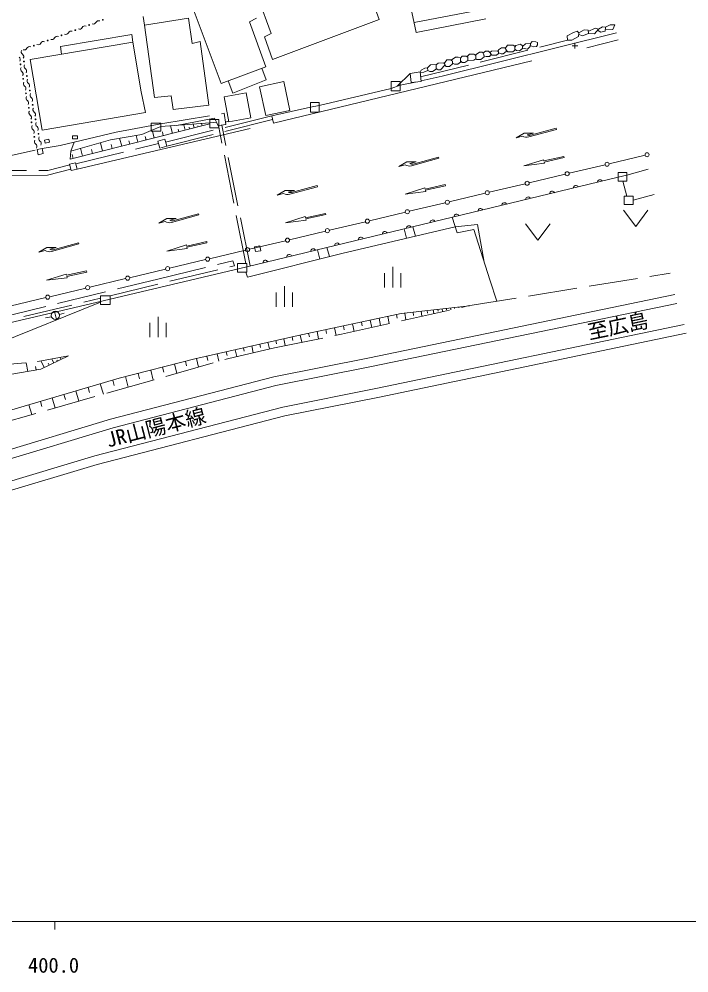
# Model space of a CAD drawing. Units: millimetres, scale not verified. Extents: x 40000 to 680000, y 20000 to 380000.
# Drawn here: x 463636 to 545407, y 198715 to 315174 of the extents above; entities that cross this region are included whole.
import ezdxf
from ezdxf.enums import TextEntityAlignment as Align

# ---------------------------------------------------------------- set-up
doc = ezdxf.new("R2010")
doc.units = ezdxf.units.MM
doc.header["$LTSCALE"] = 1000
doc.linetypes.add('DASHED', pattern=[7.5, 6, -1.5])
doc.linetypes.add('LONG_DASHED_DOTTED', pattern=[15.25, 12, -1.5, 0.25, -1.5])
for name, color, linetype, lineweight in [('M-STR-STRC', 7, 'Continuous', 13), ('M-TTL-BAND', 7, 'Continuous', 13), ('M-WORK', 1, 'Continuous', 13)]:
    doc.layers.add(name, color=color, linetype=linetype, lineweight=lineweight)
doc.styles.add('ＭＳ ゴシック', font='')
doc.styles.get('ＭＳ ゴシック').set_extended_font_data('MS Gothic')

# ---------------------------------------------------------------- blocks, each defined once
blk = doc.blocks.new('plus')
at = {"color": 0, "linetype": 'Continuous', "lineweight": -2}
for p, q in [((-1.25, 0), (1.25, 0)), ((0, -1.25), (0, 1.25))]:
    blk.add_line(p, q, dxfattribs=at)

msp = doc.modelspace()

# ---------------------------------------------------------------- linework, layer by layer
at = {"layer": 'M-STR-STRC'}
for p, q in [((529222, 301697), (525859, 300780)), ((526054, 300989), (529183, 301842)), ((529222, 301697), (529183, 301842)), ((524320, 300671), (525091, 300882)), ((514896, 298183), (511533, 297266)), ((511728, 297475), (514857, 298328)), ((514896, 298183), (514857, 298328)), ((509994, 297157), (510766, 297367)), ((525273, 297243), (527665, 298005)), ((525273, 297243), (527762, 297565)), ((527665, 298005), (527697, 297858)), ((527762, 297565), (527730, 297712)), ((500055, 294711), (496692, 293793)), ((496887, 294002), (500015, 294855)), ((500055, 294711), (500015, 294855)), ((495152, 293684), (495924, 293895)), ((510782, 293800), (513174, 294562)), ((510782, 293800), (513272, 294122)), ((513174, 294562), (513207, 294415)), ((513272, 294122), (513239, 294269)), ((485589, 291263), (482226, 290346)), ((482421, 290554), (485549, 291408)), ((485589, 291263), (485549, 291408)), ((480686, 290237), (481458, 290447)), ((496173, 290299), (498565, 291060)), ((496173, 290299), (498662, 290621)), ((498565, 291060), (498597, 290914)), ((498662, 290621), (498630, 290767)), ((470948, 287726), (467585, 286809)), ((467780, 287018), (470909, 287871)), ((470948, 287726), (470909, 287871)), ((466046, 286700), (466817, 286911)), ((481672, 286853), (484064, 287615)), ((481672, 286853), (484162, 287175)), ((484064, 287615), (484097, 287468)), ((484162, 287175), (484129, 287322)), ((467003, 283279), (469395, 284041)), ((467003, 283279), (469492, 283601)), ((469395, 284041), (469427, 283894)), ((469492, 283601), (469460, 283748))]:
    msp.add_line(p, q, dxfattribs=at)
for points in [[(524320, 300671), (525302, 301250), (526442, 301250), (525670, 301039)], [(527697, 297858), (530138, 298400), (530170, 298254), (527730, 297712)], [(509994, 297157), (510976, 297736), (512116, 297736), (511344, 297525)], [(513207, 294415), (515647, 294957), (515680, 294811), (513239, 294269)], [(495152, 293684), (496134, 294263), (497275, 294263), (496503, 294053)], [(498597, 290914), (501038, 291456), (501070, 291309), (498630, 290767)], [(480686, 290237), (481668, 290816), (482809, 290816), (482037, 290605)], [(484097, 287468), (486537, 288010), (486570, 287864), (484129, 287322)], [(466046, 286700), (467028, 287279), (468168, 287279), (467396, 287069)], [(469427, 283894), (471868, 284436), (471900, 284290), (469460, 283748)]]:
    msp.add_lwpolyline(points, dxfattribs=at)
for centre, radius, end in [((525596, 301745), 1000, 285.25513), ((525923, 301471), 500, 285.25514), ((511270, 298231), 1000, 285.25513), ((511597, 297957), 500, 285.25514), ((496429, 294758), 1000, 285.25513), ((496755, 294484), 500, 285.25514), ((481963, 291311), 1000, 285.25513), ((482289, 291037), 500, 285.25514), ((467322, 287774), 1000, 285.25513), ((467649, 287500), 500, 285.25514)]:
    msp.add_arc(centre, radius, 239.68212, end, dxfattribs=at)
at = {"layer": 'M-TTL-BAND'}
for p, q in [((40000, 205000), (579000, 205000)), ((468000, 205000), (468000, 204000))]:
    msp.add_line(p, q, dxfattribs=at)
at = {"layer": 'M-WORK'}
for p, q in [((512109, 313541), (510149, 322913)), ((505272, 321721), (507581, 315105)), ((494399, 313414), (491851, 320456)), ((488315, 307307), (484534, 317397)), ((518922, 316104), (511854, 314762)), ((478956, 314427), (478802, 315490)), ((484318, 315298), (478956, 314427)), ((484777, 312196), (484318, 315298)), ((492623, 315270), (491772, 314853)), ((491772, 314853), (493738, 309355)), ((507581, 315105), (494553, 310235)), ((520599, 315197), (512109, 313541)), ((535229, 314181), (535792, 314480)), ((535792, 314480), (536361, 314480)), ((536361, 314480), (536125, 313882)), ((468687, 311814), (477394, 313307)), ((477394, 313307), (477507, 312375)), ((478956, 314427), (480168, 305618)), ((493582, 313005), (494399, 313414)), ((515266, 308223), (536584, 313500)), ((531302, 313555), (530531, 313110)), ((531782, 313701), (531302, 313555)), ((531983, 313507), (531782, 313701)), ((531935, 313062), (531983, 313507)), ((532435, 313138), (531961, 313302)), ((531983, 313507), (532630, 313847)), ((533130, 313402), (532435, 313138)), ((532630, 313847), (533095, 313812)), ((533095, 313812), (533130, 313402)), ((533109, 313654), (533943, 314069)), ((533874, 313354), (533130, 313402)), ((534374, 313951), (533874, 313354)), ((533943, 314069), (534374, 313951)), ((534251, 313805), (534673, 313583)), ((534874, 314236), (534374, 313951)), ((534673, 313583), (535194, 313687)), ((535229, 314181), (534874, 314236)), ((535194, 313687), (535229, 314181)), ((536125, 313882), (535205, 313841)), ((485722, 312426), (484777, 312196)), ((486811, 304644), (485722, 312426)), ((494553, 310235), (493582, 313005)), ((525094, 311817), (525462, 312148)), ((525462, 312148), (526055, 312179)), ((526055, 312179), (526030, 311839)), ((526274, 312423), (526055, 312179)), ((526728, 312410), (526274, 312423)), ((526913, 312305), (526728, 312410)), ((526938, 312043), (526913, 312305)), ((530531, 313110), (530600, 312591)), ((530600, 312591), (531108, 312603)), ((531108, 312603), (531935, 313062)), ((532942, 311665), (536778, 312638)), ((468811, 310894), (468687, 311814)), ((519295, 310781), (519838, 311140)), ((519838, 311140), (520199, 311134)), ((520199, 311134), (520366, 310837)), ((520561, 311264), (520258, 311030)), ((520953, 311254), (520561, 311264)), ((521200, 311029), (520953, 311254)), ((521117, 311105), (521311, 311273)), ((521222, 310803), (521200, 311029)), ((521311, 311273), (522037, 311294)), ((522148, 310964), (521914, 310785)), ((522037, 311294), (522158, 311155)), ((522145, 311437), (522125, 311194)), ((522519, 311650), (522145, 311437)), ((522158, 311155), (522148, 310964)), ((522153, 311060), (522488, 310933)), ((522918, 311656), (522519, 311650)), ((522726, 310936), (523103, 311211)), ((523106, 311467), (522918, 311656)), ((522995, 311579), (523276, 312002)), ((523103, 311211), (523106, 311467)), ((523300, 311186), (523105, 311390)), ((523276, 312002), (523952, 312005)), ((523903, 311186), (523300, 311186)), ((524159, 311396), (523903, 311186)), ((523952, 312005), (524171, 311860)), ((524171, 311860), (524159, 311396)), ((524162, 311489), (524366, 311332)), ((524277, 311940), (524168, 311727)), ((524839, 312097), (524277, 311940)), ((524366, 311332), (524731, 311316)), ((524731, 311316), (525083, 311582)), ((525098, 311909), (524839, 312097)), ((525083, 311582), (525098, 311909)), ((525700, 311487), (525085, 311632)), ((526030, 311839), (525700, 311487)), ((526038, 311951), (526450, 311768)), ((526450, 311768), (526802, 311842)), ((526802, 311842), (526938, 312043)), ((494699, 302446), (526233, 310074)), ((514535, 309577), (514807, 309800)), ((514807, 309800), (515477, 309830)), ((515477, 309830), (515634, 309605)), ((515521, 309767), (515848, 310201)), ((515848, 310201), (516295, 310213)), ((516295, 310213), (516543, 310028)), ((516904, 310516), (516395, 310139)), ((516543, 310028), (516549, 309725)), ((516547, 309809), (516796, 309688)), ((517247, 310538), (516904, 310516)), ((517191, 309679), (517525, 309914)), ((517512, 310436), (517247, 310538)), ((517525, 309914), (517512, 310436)), ((517513, 310399), (517741, 310643)), ((517732, 309858), (517521, 310062)), ((518068, 309855), (517732, 309858)), ((517741, 310643), (518226, 310658)), ((518427, 310130), (518068, 309855)), ((518226, 310658), (518408, 310544)), ((518331, 310592), (518630, 310871)), ((518408, 310544), (518427, 310130)), ((519152, 310139), (518427, 310130)), ((518630, 310871), (519143, 310890)), ((519143, 310890), (519375, 310723)), ((519412, 310312), (519152, 310139)), ((519375, 310723), (519412, 310312)), ((519505, 310254), (519412, 310312)), ((520011, 310244), (519505, 310254)), ((520403, 310550), (520011, 310244)), ((520366, 310837), (520403, 310550)), ((520385, 310689), (520660, 310590)), ((520660, 310590), (521049, 310593)), ((521049, 310593), (521222, 310803)), ((521352, 310766), (521211, 310914)), ((521914, 310785), (521352, 310766)), ((522488, 310933), (522726, 310936)), ((493738, 309355), (488315, 307307)), ((493789, 307746), (493258, 309173)), ((512584, 308719), (511393, 308513)), ((512729, 307540), (512584, 308719)), ((512589, 308678), (512740, 308950)), ((513065, 308675), (512596, 308622)), ((512740, 308950), (513167, 309182)), ((513519, 308898), (513065, 308675)), ((513167, 309182), (513503, 309210)), ((513862, 309571), (513503, 309210)), ((513503, 309210), (513519, 308898)), ((513519, 308898), (513775, 308786)), ((513775, 308786), (514115, 308790)), ((514535, 309648), (513862, 309571)), ((514115, 308790), (514532, 309061)), ((514532, 309061), (514535, 309648)), ((514797, 308959), (514532, 309151)), ((515066, 308963), (514797, 308959)), ((515634, 309605), (515066, 308963)), ((515783, 309401), (515594, 309559)), ((516172, 309395), (515783, 309401)), ((516549, 309725), (516172, 309395)), ((516796, 309688), (517191, 309679)), ((489175, 307631), (489729, 306120)), ((489729, 306120), (493789, 307746)), ((493002, 306908), (495941, 307533)), ((495941, 307533), (496691, 304010)), ((509060, 307533), (510155, 307533)), ((509060, 306407), (509060, 307533)), ((511393, 308513), (509780, 306979)), ((510155, 307533), (510155, 306407)), ((510155, 307118), (512024, 307472)), ((511393, 308513), (511498, 307422)), ((511498, 307422), (512729, 307540)), ((493751, 303385), (493002, 306908)), ((500273, 304606), (509060, 306712)), ((509060, 306712), (510155, 307118)), ((510155, 306407), (509060, 306407)), ((480168, 305618), (482211, 305806)), ((482211, 305806), (482462, 304133)), ((488670, 305688), (491360, 306189)), ((489241, 302621), (488670, 305688)), ((491360, 306189), (491931, 303121)), ((482462, 304133), (486811, 304644)), ((496691, 304010), (493751, 303385)), ((494484, 303366), (499209, 304409)), ((499209, 304969), (500273, 304969)), ((499209, 303827), (499209, 304969)), ((499209, 304409), (500273, 304606)), ((500273, 304969), (500273, 303827)), ((486938, 302908), (486938, 301876)), ((488022, 302908), (486938, 302908)), ((487722, 302568), (487498, 303063)), ((488022, 301876), (488022, 302908)), ((488666, 303677), (488865, 302323)), ((491931, 303121), (489241, 302621)), ((494484, 303366), (494699, 302446)), ((500273, 303827), (499209, 303827)), ((469884, 298069), (486938, 302367)), ((470724, 296863), (491830, 301828)), ((475501, 301368), (480957, 302376)), ((479769, 302470), (479769, 301490)), ((480957, 302470), (479769, 302470)), ((479769, 301553), (480957, 302041)), ((480957, 302041), (486938, 302490)), ((480957, 301490), (480957, 302470)), ((482345, 301210), (482114, 302128)), ((483123, 301406), (483041, 301730)), ((483901, 301602), (483737, 302250)), ((484450, 301740), (484392, 301969)), ((484999, 301878), (484883, 302336)), ((485483, 302000), (485447, 302145)), ((485968, 302123), (485895, 302412)), ((486938, 302490), (487722, 302568)), ((486938, 301876), (488022, 301876)), ((488022, 301979), (487722, 302568)), ((488865, 302323), (488022, 302170)), ((488823, 302605), (489226, 302701)), ((466733, 300383), (467280, 300494)), ((467280, 300494), (467349, 300152)), ((468670, 299747), (475501, 301368)), ((470145, 300928), (470141, 300571)), ((470141, 300571), (470766, 300563)), ((470771, 300920), (470145, 300928)), ((470766, 300563), (470771, 300920)), ((474799, 300436), (478606, 301088)), ((476159, 299651), (475913, 300627)), ((478134, 300149), (477927, 300972)), ((478606, 301088), (479769, 301553)), ((479138, 300401), (479032, 300819)), ((479769, 301490), (480957, 301490)), ((480141, 300654), (479930, 301490)), ((480590, 300271), (481424, 300500)), ((481243, 300932), (481127, 301391)), ((481424, 300500), (481661, 299637)), ((465838, 299236), (466462, 299367)), ((466462, 299367), (466592, 298745)), ((466803, 300041), (466733, 300383)), ((467349, 300152), (466803, 300041)), ((469961, 299065), (474799, 300436)), ((470377, 300152), (469961, 299065)), ((471392, 298450), (471153, 299398)), ((473817, 299061), (473562, 300071)), ((474988, 299356), (474865, 299844)), ((477147, 299900), (477043, 300311)), ((480827, 299408), (480590, 300271)), ((481661, 299637), (480827, 299408)), ((462115, 298393), (465611, 299151)), ((465968, 298614), (465838, 299236)), ((466592, 298745), (465968, 298614)), ((469961, 299065), (469884, 298069)), ((470254, 298163), (470134, 298637)), ((472604, 298755), (472477, 299260)), ((535663, 297507), (540054, 298551)), ((469807, 297467), (470543, 297638)), ((469987, 296692), (469807, 297467)), ((470543, 297638), (470724, 296863)), ((530785, 296348), (535176, 297392)), ((470724, 296863), (469987, 296692)), ((536767, 295855), (491451, 284937)), ((525908, 295189), (530299, 296233)), ((536767, 296448), (536767, 295392)), ((537831, 296448), (536767, 296448)), ((537831, 296116), (536767, 295855)), ((540412, 296835), (537831, 296116)), ((537831, 295392), (537831, 296448)), ((521030, 294030), (525421, 295073)), ((536767, 295392), (537831, 295392)), ((516153, 292871), (520544, 293914)), ((537490, 293564), (537490, 292543)), ((538581, 293564), (537490, 293564)), ((538581, 292543), (538581, 293564)), ((511275, 291712), (515666, 292755)), ((537490, 292543), (538581, 292543)), ((506398, 290553), (510789, 291596)), ((537407, 291852), (538907, 289852)), ((538907, 289852), (540407, 291852)), ((501520, 289394), (505911, 290437)), ((516513, 290975), (517134, 289065)), ((525466, 290182), (526966, 288182)), ((526966, 288182), (528466, 290182)), ((496643, 288235), (501034, 289278)), ((503192, 286584), (516890, 289817)), ((510637, 289559), (510912, 288406)), ((511716, 289819), (512028, 288670)), ((517134, 289065), (519146, 289482)), ((519146, 289482), (521103, 283329)), ((491766, 287076), (496157, 288119)), ((486888, 285917), (491279, 286960)), ((491504, 283678), (503192, 286584)), ((493034, 287499), (492375, 287385)), ((492375, 287385), (492479, 286781)), ((492479, 286781), (493138, 286894)), ((493138, 286894), (493034, 287499)), ((500048, 287008), (500363, 285880)), ((501225, 287292), (501543, 286174)), ((482011, 284758), (486402, 285801)), ((489750, 285648), (489914, 285048)), ((471653, 280246), (491451, 284937)), ((477133, 283599), (481524, 284642)), ((490318, 285321), (490318, 284293)), ((491451, 285321), (490318, 285321)), ((490318, 284293), (491451, 284293)), ((491327, 284293), (491504, 283678)), ((491451, 284293), (491451, 285321)), ((508245, 282413), (508245, 284163)), ((509245, 282413), (509245, 284913)), ((510245, 282413), (510245, 284163)), ((472256, 282440), (476647, 283483)), ((467378, 281281), (471769, 282324)), ((496032, 280057), (496032, 282557)), ((462501, 280122), (466892, 281165)), ((473586, 281398), (473586, 280313)), ((474761, 281398), (473586, 281398)), ((474761, 280313), (474761, 281398)), ((495032, 280057), (495032, 281807)), ((497032, 280057), (497032, 281807)), ((506430, 273834), (543705, 281531)), ((448145, 274751), (471653, 280246)), ((453978, 272721), (473586, 280616)), ((473586, 280313), (474761, 280313)), ((506648, 272756), (543927, 280453)), ((510260, 279215), (518616, 280182)), ((513465, 279582), (513500, 279274)), ((514203, 279666), (514255, 279217)), ((514753, 279729), (514780, 279500)), ((515303, 279798), (515341, 279461)), ((515799, 279856), (515820, 279678)), ((516296, 279913), (516323, 279681)), ((516793, 279971), (516807, 279845)), ((517290, 280028), (517304, 279901)), ((517786, 280086), (517795, 280011)), ((467588, 278839), (466862, 278679)), ((468186, 278507), (467942, 279477)), ((468554, 279093), (469130, 279248)), ((480606, 276323), (480606, 278823)), ((497715, 276547), (510260, 279215)), ((506509, 278417), (506701, 277524)), ((507577, 278644), (507766, 277763)), ((508645, 278872), (508832, 278002)), ((509692, 279093), (509785, 278657)), ((510746, 279271), (510840, 278452)), ((511736, 279384), (511784, 278971)), ((512726, 279500), (512796, 278890)), ((479606, 276323), (479606, 278073)), ((481606, 276323), (481606, 278073)), ((501076, 277261), (501174, 276803)), ((502138, 277487), (502337, 276561)), ((503234, 277720), (503334, 277252)), ((504329, 277954), (504526, 277036)), ((505419, 278185), (505518, 277723)), ((507201, 270068), (544842, 277886)), ((485081, 273685), (497715, 276547)), ((495956, 276146), (496134, 275313)), ((496955, 276361), (497045, 275944)), ((497955, 276575), (498140, 275717)), ((498986, 276797), (499078, 276367)), ((500013, 277035), (500207, 276132)), ((507421, 268991), (545065, 276809)), ((491037, 275034), (491132, 274614)), ((492045, 275262), (492231, 274439)), ((493032, 275486), (493125, 275075)), ((494020, 275710), (494202, 274903)), ((494987, 275929), (495079, 275526)), ((466298, 272441), (469676, 274046)), ((468773, 273617), (468658, 273857)), ((475855, 271324), (485081, 273685)), ((485301, 273735), (485540, 272680)), ((486567, 274022), (486686, 273494)), ((487832, 274308), (488040, 273393)), ((488931, 274557), (489034, 274099)), ((490029, 274806), (490219, 273966)), ((494716, 271508), (506430, 273834)), ((464686, 272161), (464503, 273219)), ((465719, 272340), (465644, 272771)), ((466714, 272638), (466339, 273427)), ((467292, 272913), (467177, 273154)), ((467869, 273187), (467641, 273669)), ((468321, 273402), (468264, 273522)), ((481150, 272679), (481304, 272076)), ((482596, 273049), (482884, 271923)), ((483948, 273395), (484092, 272832)), ((494962, 270435), (506648, 272756)), ((459554, 271273), (466298, 272441)), ((474806, 266321), (494716, 271508)), ((476608, 271517), (476938, 270227)), ((478156, 271913), (478321, 271268)), ((479703, 272309), (480012, 271104)), ((462471, 267384), (475855, 271324)), ((472057, 270206), (472243, 269578)), ((473547, 270644), (473925, 269368)), ((475074, 271094), (475263, 270456)), ((475103, 265262), (494962, 270435)), ((469114, 269339), (469297, 268721)), ((470567, 269767), (470938, 268516)), ((495847, 267788), (507201, 270068)), ((464826, 268077), (465182, 266875)), ((466243, 268494), (466424, 267885)), ((467661, 268912), (468024, 267685)), ((496092, 266716), (507421, 268991)), ((472882, 261865), (495847, 267788)), ((473178, 260805), (496092, 266716)), ((446579, 257837), (474806, 266321)), ((446923, 256792), (475103, 265262)), ((447737, 254321), (472882, 261865)), ((448081, 253276), (473178, 260805))]:
    msp.add_line(p, q, dxfattribs=at)
at = {"layer": 'M-WORK', "linetype": 'DASHED'}
for p, q in [((512659, 308112), (530600, 312591)), ((512720, 307635), (515266, 308223)), ((480957, 302376), (488714, 303685)), ((481520, 300149), (494484, 303366)), ((494586, 302931), (481661, 299637)), ((487498, 303063), (482864, 302184)), ((491307, 285321), (488022, 301979)), ((491826, 285027), (488378, 302234)), ((466462, 299367), (468670, 299747)), ((470577, 297491), (480666, 299994)), ((474761, 281398), (489914, 285048)), ((521103, 283329), (521973, 280728))]:
    msp.add_line(p, q, dxfattribs=at)
at = {"layer": 'M-WORK', "linetype": 'LONG_DASHED_DOTTED'}
for p, q in [((537347, 295392), (537820, 293564)), ((538581, 293075), (541177, 293763))]:
    msp.add_line(p, q, dxfattribs=at)
at = {"layer": 'M-WORK'}
msp.add_lwpolyline([(478541, 306305), (477507, 312375), (464977, 310241), (466448, 301606), (479073, 303756)], close=True, dxfattribs=at)
at = {"layer": 'M-WORK', "linetype": 'DASHED'}
for points in [[(458547, 296683), (467140, 296700), (469831, 297363)], [(469949, 296853), (467099, 296116), (457884, 296063)], [(516890, 289817), (519614, 290108), (520411, 285506)], [(412665, 269540), (439356, 274208), (446017, 275365), (461059, 278664), (480573, 283433), (489750, 285648)], [(419676, 251268), (430297, 256240), (443447, 260649), (449404, 262557), (459912, 265371), (489245, 273737), (494828, 275050), (502990, 276692), (518407, 280148), (543112, 284166)], [(433056, 272512), (445014, 274553), (456929, 277133), (473586, 281079)], [(417004, 257706), (427392, 260875), (430676, 262803), (446276, 268877), (455392, 272004), (458425, 272661), (465915, 273349), (469676, 274046)]]:
    msp.add_lwpolyline(points, dxfattribs=at)
at = {"layer": 'M-WORK'}
for centre, radius in [((472182, 314455), 50), ((473867, 315088), 50), ((470497, 313822), 50), ((467126, 312557), 50), ((468812, 313189), 50), ((465441, 311924), 50), ((464230, 309992), 50), ((463805, 309642), 50), ((464143, 307874), 50), ((464586, 308228), 50), ((464941, 306463), 50), ((464482, 306106), 50), ((464820, 304339), 50), ((465296, 304699), 50), ((465652, 302934), 50), ((465159, 302571), 50), ((465497, 300803), 50), ((466007, 301170), 50), ((540297, 298608), 250), ((535419, 297449), 250), ((530542, 296290), 250), ((525664, 295131), 250), ((520787, 293972), 250), ((515910, 292813), 250), ((511032, 291654), 250), ((506155, 290495), 250), ((501277, 289336), 250), ((496400, 288177), 250), ((491522, 287018), 250), ((486645, 285859), 250), ((481767, 284700), 250), ((476890, 283541), 250), ((472013, 282382), 250), ((467135, 281223), 250), ((468064, 278992), 500)]:
    msp.add_circle(centre, radius, dxfattribs=at)
for centre, radius, start, end in [((472698, 314930), 362, 246.9839, 334.18954), ((473350, 314614), 362, 66.9839, 154.18954), ((469328, 313664), 362, 246.9839, 334.18954), ((469980, 313348), 362, 66.9839, 154.18954), ((471013, 314297), 362, 246.9839, 334.18954), ((471665, 313981), 362, 66.9839, 154.18954), ((465958, 312398), 362, 246.9839, 334.18954), ((466610, 312082), 362, 66.9839, 154.18954), ((467643, 313031), 362, 246.9839, 334.18954), ((468295, 312715), 362, 66.9839, 154.18954), ((464261, 311172), 362, 147.78381, 234.98945), ((464273, 311765), 362, 246.9839, 334.18954), ((464925, 311449), 362, 66.9839, 154.18954), ((463425, 310231), 362, 327.23664, 54.44227), ((463845, 310578), 362, 327.78381, 54.98945), ((464185, 309053), 362, 147.23664, 234.44227), ((463763, 308463), 362, 327.23664, 54.44227), ((464616, 309407), 362, 147.78381, 234.98945), ((464200, 308813), 362, 327.78381, 54.98945), ((464523, 307285), 362, 147.23664, 234.44227), ((464971, 307642), 362, 147.78381, 234.98945), ((464102, 306695), 362, 327.23664, 54.44227), ((464555, 307049), 362, 327.78381, 54.98945), ((464862, 305517), 362, 147.23664, 234.44227), ((464440, 304928), 362, 327.23664, 54.44227), ((465327, 305878), 362, 147.78381, 234.98945), ((464911, 305284), 362, 327.78381, 54.98945), ((465682, 304113), 362, 147.78381, 234.98945), ((465200, 303750), 362, 147.23664, 234.44227), ((464779, 303160), 362, 327.23664, 54.44227), ((465266, 303519), 362, 327.78381, 54.98945), ((465539, 301982), 362, 147.23664, 234.44227), ((465117, 301392), 362, 327.23664, 54.44227), ((466037, 302349), 362, 147.78381, 234.98945), ((465621, 301755), 362, 327.78381, 54.98945), ((466393, 300584), 362, 147.78381, 234.98945), ((465877, 300214), 362, 147.23664, 234.44227), ((465456, 299624), 362, 327.23664, 54.44227), ((465977, 299990), 362, 327.78381, 54.98945), ((531621, 294559), 305, 23.93507, 183.15735), ((534538, 295261), 305, 23.93507, 183.15735), ((528705, 293856), 305, 23.93507, 183.15735), ((522872, 292451), 305, 23.93507, 183.15735), ((525788, 293153), 305, 23.93507, 183.15735), ((517039, 291045), 305, 23.93507, 183.15735), ((519955, 291748), 305, 23.93507, 183.15735), ((514122, 290342), 305, 23.93507, 183.15735), ((508289, 288937), 305, 23.93507, 183.15735), ((511205, 289640), 305, 23.93507, 183.15735), ((502456, 287532), 305, 23.93507, 183.15735), ((505372, 288234), 305, 23.93507, 183.15735), ((499539, 286829), 305, 23.93507, 183.15735), ((493706, 285424), 305, 23.93507, 183.15735), ((496623, 286126), 305, 23.93507, 183.15735)]:
    msp.add_arc(centre, radius, start, end, dxfattribs=at)

# ---------------------------------------------------------------- block references
at = {"layer": 'M-WORK', "xscale": 280, "yscale": 280}
msp.add_blockref('plus', (531494, 311921), dxfattribs=at)

# ---------------------------------------------------------------- texts
at = {"layer": 'M-TTL-BAND', "style": 'ＭＳ ゴシック'}
msp.add_text('400.0', height=1833, dxfattribs=at).set_placement((467844, 198195), align=Align.BOTTOM_CENTER)
at = {"layer": 'M-WORK', "style": 'ＭＳ ゴシック'}
for s, rotation, p in [('至広島', 11.733, (533367, 275503)), ('JR山陽本線', 14.463, (474638, 262318))]:
    msp.add_text(s, height=1833, rotation=rotation, dxfattribs=at).set_placement(p, align=Align.BOTTOM_LEFT)

doc.saveas('drawing.dxf')
